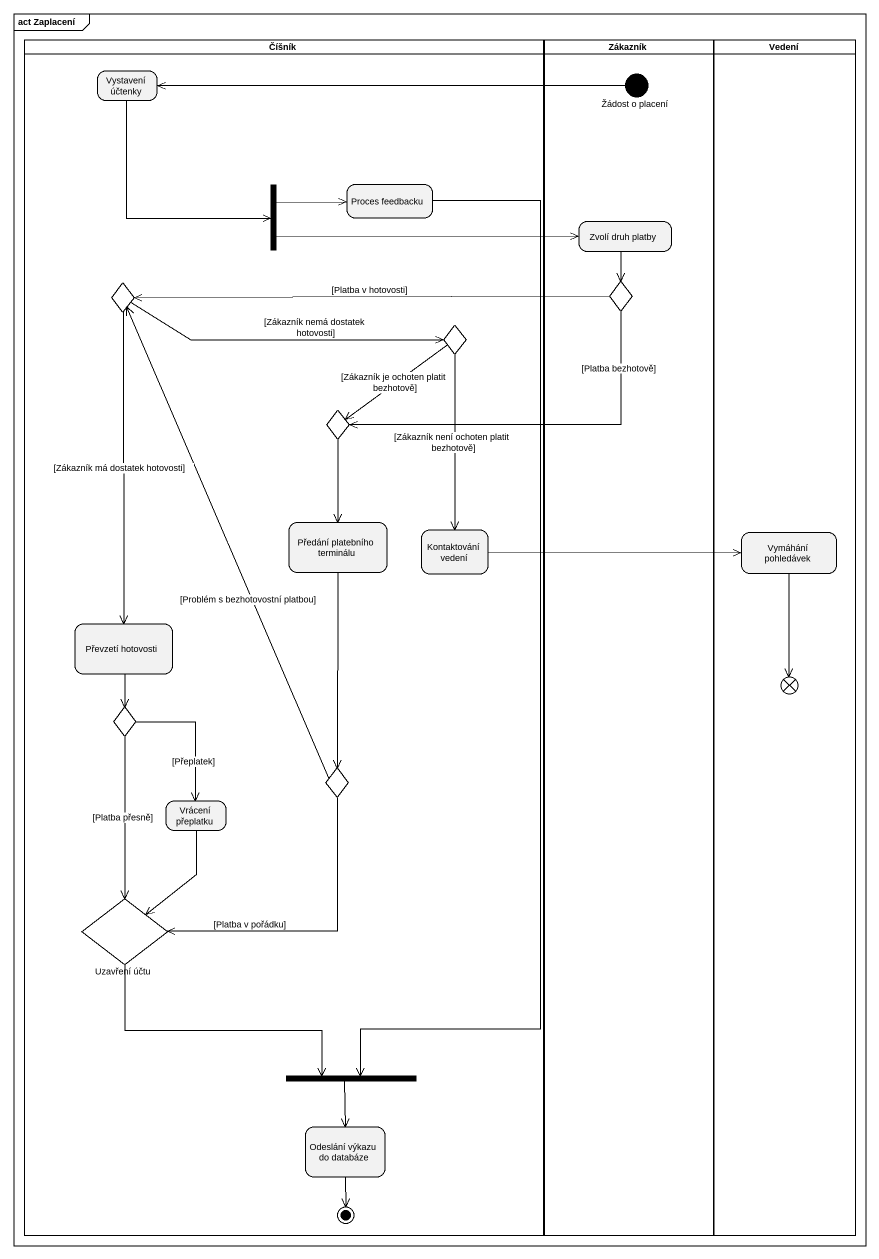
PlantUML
@startuml
mainframe act Zaplacení
hide empty description
state Číšník <<partition>> {
  state "Vystavení účtenky" as Vystavení_účtenky
  state fork1 <<fork>>
  state "Proces feedbacku" as Proces_feedbacku
  state choice1 <<choice>>
  state choice3 <<choice>>
  state choice4 <<choice>>
  state "Předání platebního terminálu" as Předání_platebního_terminálu
  state "Kontaktování vedení" as Kontaktování_vedení
  state "Převzetí hotovosti" as Převzetí_hotovosti
  state choice5 <<choice>>
  state choice6 <<choice>>
  state "Vrácení přeplatku" as Vrácení_přeplatku
  state "Uzavření účtu" as Uzavření_účtu <<choice>>
  state fork2 <<join>>
  state "Odeslání výkazu do databáze" as Odeslání_výkazu_do_databáze
  Odeslání_výkazu_do_databáze --> [*]
}
state Zákazník <<partition>> {
  state "Žádost o placení" as Žádost_o_placení <<start>>
  state "Zvolí druh platby" as Zvolí_druh_platby
  state choice2 <<choice>>
}
state Vedení <<partition>> {
  state "Vymáhání pohledávek" as Vymáhání_pohledávek
  state flowfinal1 <<end>>
}
Vystavení_účtenky --> fork1
Žádost_o_placení -left-> Vystavení_účtenky
fork1 -right-> Proces_feedbacku
fork1 -right-> Zvolí_druh_platby
Proces_feedbacku --> fork2
Zvolí_druh_platby --> choice2
choice1 -right-> choice3 : [Zákazník nemá dostatek hotovosti]
choice1 --> Převzetí_hotovosti : [Zákazník má dostatek hotovosti]
choice2 -left-> choice1 : [Platba v hotovosti]
choice2 -left-> choice4 : [Platba bezhotově]
choice3 --> choice4 : [Zákazník je ochoten platit bezhotově]
choice3 --> Kontaktování_vedení : [Zákazník není ochoten platit bezhotově]
choice4 --> Předání_platebního_terminálu
Předání_platebního_terminálu --> choice6
Kontaktování_vedení -right-> Vymáhání_pohledávek
Vymáhání_pohledávek --> flowfinal1
Převzetí_hotovosti --> choice5
choice5 --> Vrácení_přeplatku : [Přeplatek]
choice5 --> Uzavření_účtu : [Platba přesně]
choice6 -up-> choice1 : [Problém s bezhotovostní platbou]
choice6 --> Uzavření_účtu : [Platba v pořádku]
Vrácení_přeplatku --> Uzavření_účtu
Uzavření_účtu --> fork2
fork2 --> Odeslání_výkazu_do_databáze
@enduml
